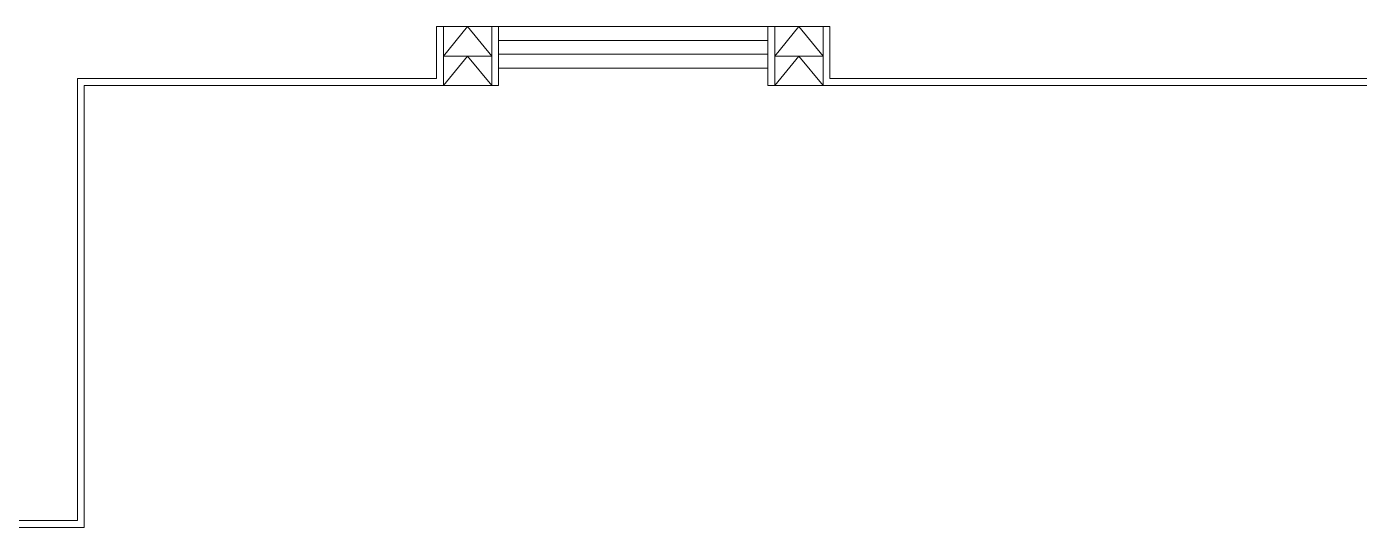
# Model space of a CAD drawing. Extents: x -15 to 165, y 313 to 399.
# Drawn here: x 95.42 to 124.38, y 336.52 to 347.4 of the extents above; entities that cross this region are included whole.
import ezdxf

# ---------------------------------------------------------------- set-up
doc = ezdxf.new("R2010")
doc.units = 0
doc.header["$LTSCALE"] = 0.15
doc.layers.add('0 sockets', color=252, linetype='Continuous')
doc.layers.add('anal', color=252, linetype='Continuous', lineweight=20)

# ---------------------------------------------------------------- blocks, each defined once
blk = doc.blocks.new('ARCH')
at = {"layer": 'anal'}
for p, q in [((104.325, 346.275), (104.325, 347.4)), ((112.875, 347.4), (104.325, 347.4)), ((104.475, 346.125), (104.475, 347.4)), ((104.475, 346.762), (105, 347.4)), ((105, 347.4), (105.525, 346.762)), ((105.525, 347.4), (105.525, 346.125)), ((105.675, 347.4), (105.675, 346.125)), ((111.525, 347.4), (111.525, 346.125)), ((111.675, 347.4), (111.675, 346.125)), ((111.675, 346.762), (112.2, 347.4)), ((112.2, 347.4), (112.725, 346.762)), ((112.725, 346.125), (112.725, 347.4)), ((112.875, 346.275), (112.875, 347.4)), ((111.525, 347.1), (105.675, 347.1)), ((104.475, 346.125), (105, 346.762)), ((104.475, 346.762), (105.525, 346.762)), ((105, 346.762), (105.525, 346.125)), ((111.525, 346.8), (105.675, 346.8)), ((111.675, 346.762), (112.725, 346.762)), ((111.675, 346.125), (112.2, 346.762)), ((112.2, 346.762), (112.725, 346.125)), ((111.525, 346.5), (105.675, 346.5)), ((96.525, 346.275), (96.525, 339)), ((104.325, 346.275), (96.525, 346.275)), ((96.675, 346.125), (96.675, 339)), ((104.475, 346.125), (96.675, 346.125)), ((105.525, 346.125), (104.475, 346.125)), ((105.675, 346.125), (105.525, 346.125)), ((111.675, 346.125), (111.525, 346.125)), ((112.725, 346.125), (111.675, 346.125)), ((135.075, 346.125), (112.725, 346.125)), ((134.925, 346.275), (112.875, 346.275)), ((96.525, 339), (96.525, 336.675)), ((96.675, 339), (96.675, 336.525)), ((96.525, 336.675), (58.125, 336.675)), ((96.675, 336.525), (60, 336.525))]:
    blk.add_line(p, q, dxfattribs=at)

msp = doc.modelspace()

# ---------------------------------------------------------------- block references
at = {"layer": '0 sockets', "color": 3}
msp.add_blockref('ARCH', (0, 0), dxfattribs=at)

doc.saveas('drawing.dxf')
